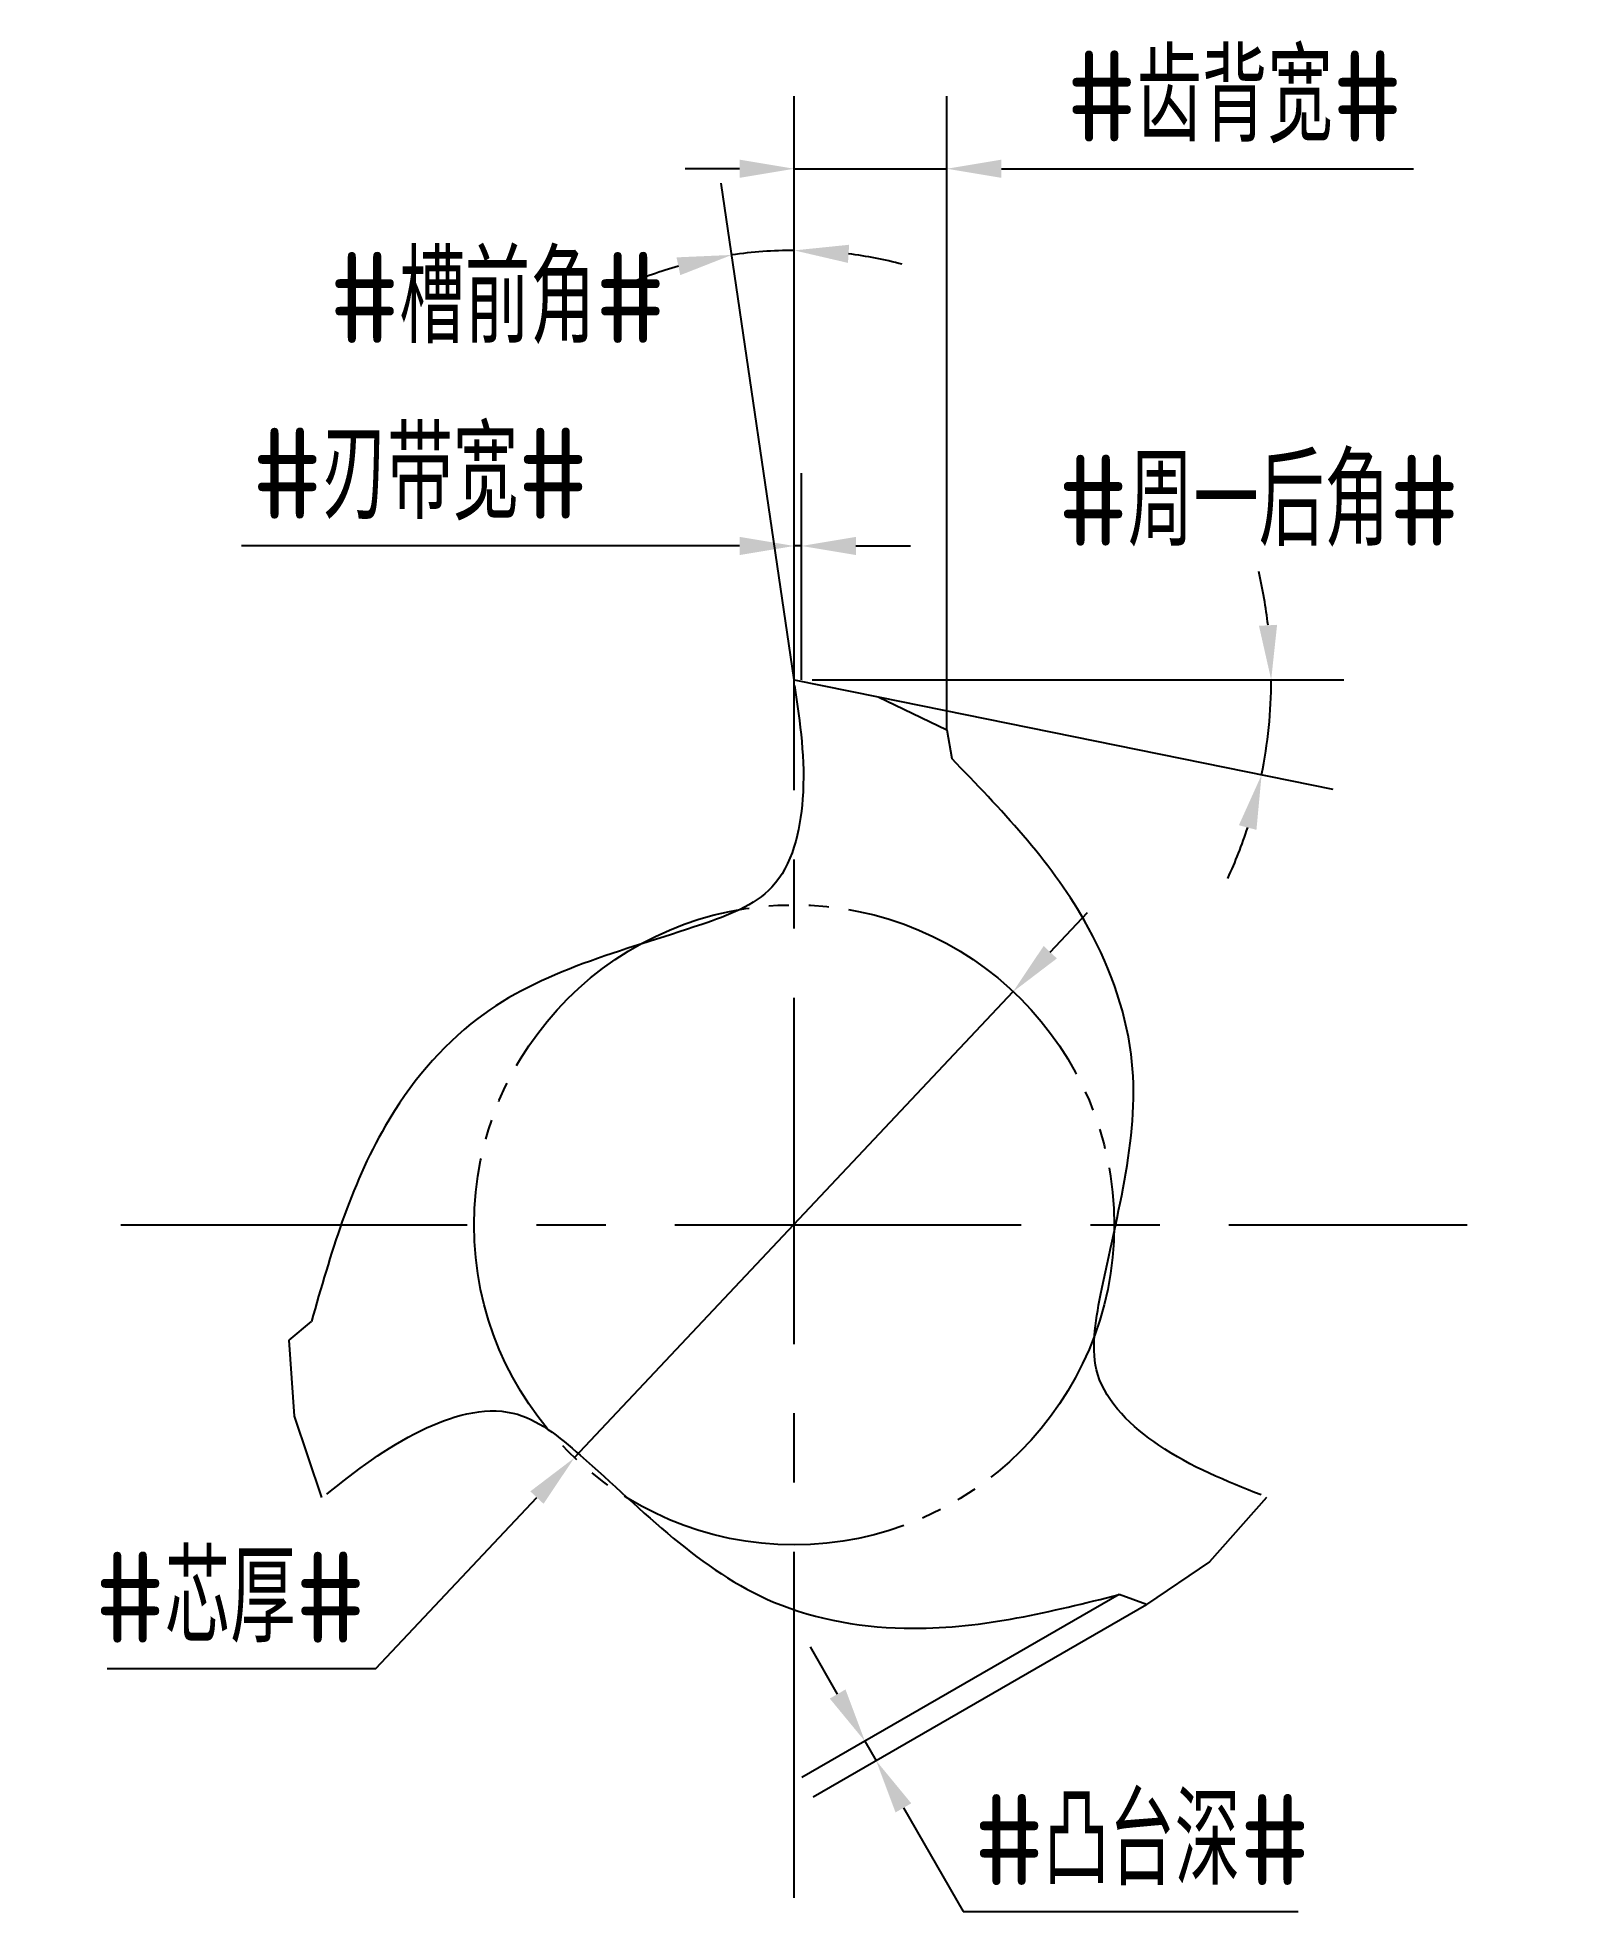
# Model space of a CAD drawing. Header units: millimetres. Extents: x -226.1 to -183.7, y 62.1 to 113.6.
import ezdxf

# ---------------------------------------------------------------- set-up
doc = ezdxf.new("R2010")
doc.units = ezdxf.units.MM
for name, pattern in [('ACAD_ISO04W100', [30, 24, -3, 0, -3]), ('CENTER', [50.8, 31.75, -6.35, 6.35, -6.35]), ('JIS_09_08', [10.75, 8, -0.55, 0.55, -0.55, 0.55, -0.55])]:
    doc.linetypes.add(name, pattern=pattern)
for name, color, linetype in [('中心线', 2, 'ACAD_ISO04W100'), ('标注', 7, 'Continuous'), ('虚线轮廓', 1, 'Continuous'), ('轮廓', 4, 'Continuous')]:
    doc.layers.add(name, color=color, linetype=linetype)
doc.styles.add('CFST0', font='gbenor.shx', dxfattribs={"bigfont": 'gbcbig.shx'})
doc.dimstyles.new('TYToolDesignC1-1', dxfattribs={"dimtxt": 2.5, "dimasz": 1.5, "dimexe": 2, "dimexo": 0, "dimtad": 1, "dimtoh": 1, "dimdec": 3, "dimdsep": 46, "dimtxsty": 'CFST0', "dimcen": 2.502, "dimclrd": 3, "dimclre": 3, "dimclrt": 3, "dimazin": 2, "dimtfac": 1, "dimtdec": 3, "dimtmove": 0, "dimatfit": 3, "dimfxl": 1, "dimarcsym": 0})

# ---------------------------------------------------------------- blocks, each defined once
blk = doc.blocks.new('*D7')
at = {"layer": 'Defpoints', "color": 0, "transparency": 16777216}
for p in [(-199.226, 87.377), (-211.292, 74.555)]:
    blk.add_point(p, dxfattribs=at)
at = {"layer": '标注', "color": 3, "lineweight": -2, "transparency": 16777216}
for p, q in [((-198.198, 88.47), (-197.17, 89.562)), ((-199.226, 87.377), (-211.292, 74.555)), ((-216.748, 68.758), (-212.32, 73.463)), ((-224.138, 68.758), (-216.748, 68.758))]:
    blk.add_line(p, q, dxfattribs=at)
at = {"layer": '标注', "color": 3, "transparency": 16777216}
for points in [[(-198.38, 88.641), (-198.016, 88.298), (-199.226, 87.377)], [(-212.502, 73.634), (-212.138, 73.292), (-211.292, 74.555)]]:
    blk.add_solid(points, dxfattribs=at)
at = {"layer": '标注', "color": 3, "transparency": 16777216, "insert": (-220.756, 70.715), "char_height": 2.5, "attachment_point": 5, "style": 'CFST0'}
blk.add_mtext('#芯厚#', dxfattribs=at)
blk = doc.blocks.new('*D5')
at = {"layer": 'Defpoints', "color": 0, "transparency": 16777216}
for p in [(-205.818, 107.766), (-205.244, 95.966), (-205.244, 95.966), (-205.244, 95.026), (-204.984, 94.196)]:
    blk.add_point(p, dxfattribs=at)
at = {"layer": '标注', "color": 3, "lineweight": -2, "transparency": 16777216}
for q in [(-207.252, 109.634), (-205.244, 109.78)]:
    blk.add_line((-205.244, 95.966), q, dxfattribs=at)
for start, end in [(90, 98.3566), (105.6362, 112.9159), (75.4407, 82.7203)]:
    blk.add_arc((-205.244, 95.966), 11.814, start, end, dxfattribs=at)
at = {"layer": '标注', "color": 3, "transparency": 16777216}
for points in [[(-203.763, 107.436), (-203.731, 107.935), (-205.244, 107.78)], [(-208.48, 107.588), (-208.376, 107.099), (-206.961, 107.655)]]:
    blk.add_solid(points, dxfattribs=at)
at = {"layer": '标注', "color": 3, "transparency": 16777216, "insert": (-213.405, 106.466), "char_height": 2.5, "attachment_point": 5, "style": 'CFST0'}
blk.add_mtext('#槽前角#', dxfattribs=at)
blk = doc.blocks.new('*D3')
at = {"layer": 'Defpoints', "color": 0, "transparency": 16777216}
for p in [(-205.244, 95.966), (-205.244, 95.966), (-204.744, 95.966), (-202.934, 95.496), (-192.239, 94.216)]:
    blk.add_point(p, dxfattribs=at)
at = {"layer": '标注', "color": 3, "lineweight": -2, "transparency": 16777216}
for p, q in [((-204.744, 95.966), (-190.121, 95.966)), ((-202.934, 95.496), (-190.425, 92.951))]:
    blk.add_line(p, q, dxfattribs=at)
for start, end in [(6.5529, 13.1057), (348.4994, 0), (335.3937, 341.9465)]:
    blk.add_arc((-205.244, 95.966), 13.123, start, end, dxfattribs=at)
at = {"layer": '标注', "color": 3, "transparency": 16777216}
for points in [[(-191.958, 97.478), (-192.457, 97.45), (-192.121, 95.966)], [(-193.009, 91.963), (-192.526, 91.836), (-192.385, 93.35)]]:
    blk.add_solid(points, dxfattribs=at)
at = {"layer": '标注', "color": 3, "transparency": 16777216, "insert": (-192.463, 100.886), "char_height": 2.5, "attachment_point": 5, "style": 'CFST0'}
blk.add_mtext('#周一后角#', dxfattribs=at)
blk = doc.blocks.new('*D4')
at = {"layer": 'Defpoints', "color": 0, "transparency": 16777216}
for p in [(-201.044, 110.026), (-205.244, 95.966), (-201.044, 94.586)]:
    blk.add_point(p, dxfattribs=at)
at = {"layer": '标注', "color": 3, "lineweight": -2, "transparency": 16777216}
for p, q in [((-205.244, 95.966), (-205.244, 112.026)), ((-201.044, 94.586), (-201.044, 112.026)), ((-206.744, 110.026), (-208.244, 110.026)), ((-205.244, 110.026), (-201.044, 110.026)), ((-199.544, 110.026), (-188.209, 110.026))]:
    blk.add_line(p, q, dxfattribs=at)
at = {"layer": '标注', "color": 3, "transparency": 16777216}
for points in [[(-206.744, 110.276), (-206.744, 109.776), (-205.244, 110.026)], [(-199.544, 110.276), (-199.544, 109.776), (-201.044, 110.026)]]:
    blk.add_solid(points, dxfattribs=at)
at = {"layer": '标注', "color": 3, "transparency": 16777216, "insert": (-193.127, 111.998), "char_height": 2.5, "attachment_point": 5, "style": 'CFST0'}
blk.add_mtext('#齿背宽#', dxfattribs=at)
blk = doc.blocks.new('*D6')
at = {"layer": 'Defpoints', "color": 0, "transparency": 16777216}
for p in [(-205.044, 99.647), (-205.244, 95.966), (-205.044, 95.966)]:
    blk.add_point(p, dxfattribs=at)
at = {"layer": '标注', "color": 3, "lineweight": -2, "transparency": 16777216}
for p, q in [((-205.244, 95.966), (-205.244, 101.647)), ((-205.044, 95.966), (-205.044, 101.647)), ((-206.744, 99.647), (-220.45, 99.647)), ((-205.044, 99.647), (-205.244, 99.647)), ((-203.544, 99.647), (-202.044, 99.647))]:
    blk.add_line(p, q, dxfattribs=at)
at = {"layer": '标注', "color": 3, "transparency": 16777216}
for points in [[(-206.744, 99.897), (-206.744, 99.397), (-205.244, 99.647)], [(-203.544, 99.897), (-203.544, 99.397), (-205.044, 99.647)]]:
    blk.add_solid(points, dxfattribs=at)
at = {"layer": '标注', "color": 3, "transparency": 16777216, "insert": (-215.533, 101.619), "char_height": 2.5, "attachment_point": 5, "style": 'CFST0'}
blk.add_mtext('#刃带宽#', dxfattribs=at)
blk = doc.blocks.new('*D8')
at = {"layer": 'Defpoints', "color": 0, "transparency": 16777216}
for p in [(-196.304, 70.796), (-195.554, 70.516), (-202.988, 66.224)]:
    blk.add_point(p, dxfattribs=at)
at = {"layer": '标注', "color": 3, "lineweight": -2, "transparency": 16777216}
for p, q in [((-196.304, 70.796), (-205.029, 65.759)), ((-195.554, 70.516), (-204.721, 65.224)), ((-204.047, 68.058), (-204.797, 69.357)), ((-203.297, 66.759), (-202.988, 66.224)), ((-202.238, 64.925), (-200.592, 62.073)), ((-200.592, 62.073), (-191.382, 62.073))]:
    blk.add_line(p, q, dxfattribs=at)
at = {"layer": '标注', "color": 3, "transparency": 16777216}
for points in [[(-203.831, 68.183), (-204.264, 67.933), (-203.297, 66.759)], [(-202.022, 65.05), (-202.455, 64.8), (-202.988, 66.224)]]:
    blk.add_solid(points, dxfattribs=at)
at = {"layer": '标注', "color": 3, "transparency": 16777216, "insert": (-195.675, 64.045), "char_height": 2.5, "attachment_point": 5, "style": 'CFST0'}
blk.add_mtext('#凸台深#', dxfattribs=at)

msp = doc.modelspace()

# ---------------------------------------------------------------- linework, layer by layer
at = {"layer": '中心线', "linetype": 'CENTER', "ltscale": 0.3}
for p, q in [((-205.244, 62.4484), (-205.244, 99.4845)), ((-223.762, 80.9665), (-186.7259, 80.9665))]:
    msp.add_line(p, q, dxfattribs=at)
at = {"layer": '虚线轮廓', "color": 7, "linetype": 'JIS_09_08'}
msp.add_circle((-205.244, 80.9665), 8.8047, dxfattribs=at)
at = {"layer": '轮廓', "linetype": 'Continuous'}
for p, q in [((-205.244, 95.9665), (-202.933, 95.4986)), ((-202.933, 95.4986), (-201.044, 94.5839)), ((-218.9846, 75.7018), (-219.137, 77.795)), ((-218.2343, 73.4665), (-218.9846, 75.7018)), ((-192.2536, 73.4665), (-193.8143, 71.6991)), ((-193.8143, 71.6991), (-195.5509, 70.5204))]:
    msp.add_line(p, q, dxfattribs=at)
at = {"layer": '轮廓'}
for p, q in [((-201.044, 94.5839), (-200.9051, 93.796)), ((-219.137, 77.795), (-218.5242, 78.3093)), ((-195.5509, 70.5204), (-196.3027, 70.7941))]:
    msp.add_line(p, q, dxfattribs=at)
for points in [[(-205.2312, 95.8071), (-205.0111, 92.6821), (-205.8588, 90.2581), (-207.786, 89.2329), (-213.9491, 86.6441), (-216.4919, 83.6862), (-218.5242, 78.3093)], [(-192.398, 73.5351), (-195.2143, 74.907), (-196.8897, 76.8531), (-196.814, 79.0347), (-195.9744, 85.6665), (-197.2647, 89.3475), (-200.9051, 93.796)], [(-218.1027, 73.5572), (-215.5064, 75.3103), (-212.9834, 75.7882), (-211.1319, 74.6317), (-205.8084, 70.5888), (-201.9754, 69.8656), (-196.3027, 70.7941)]]:
    msp.add_spline(points, degree=3, dxfattribs=at)

# ---------------------------------------------------------------- dimensions: what is measured, and where the dimension line sits
at = {"layer": '标注'}
for base, p2, text, picture, middle in [((-201.044, 110.0265), (-201.044, 94.5865), '#齿背宽#', '*D4', (-193.1267, 110.0265)), ((-205.044, 99.6473), (-205.044, 95.9665), '#刃带宽#', '*D6', (-215.5325, 99.6473))]:
    dim = msp.add_linear_dim(base=base, p1=(-205.244, 95.9665), p2=p2, text=text, dimstyle='TYToolDesignC1-1', dxfattribs=at)
    dim.commit()
    dim.dimension.update_dxf_attribs({"geometry": picture, "text_midpoint": middle, "dimtype": 160})
for base, line1, line2, text, picture, middle in [((-205.8181, 107.7665), ((-205.244, 95.9665), (-205.244, 95.0265)), ((-205.244, 95.9665), (-204.984, 94.1965)), '#槽前角#', '*D5', (-213.4049, 104.5086)), ((-192.2387, 94.2157), ((-205.244, 95.9665), (-202.934, 95.4965)), ((-205.244, 95.9665), (-204.744, 95.9665)), '#周一后角#', '*D3', (-192.4632, 98.942))]:
    dim = msp.add_angular_dim_2l(base=base, line1=line1, line2=line2, text=text, dimstyle='TYToolDesignC1-1', dxfattribs=at)
    dim.commit()
    dim.dimension.update_dxf_attribs({"geometry": picture, "text_midpoint": middle, "dimtype": 162})
dim = msp.add_diameter_dim_2p(p1=(-199.2258, 87.3775), p2=(-211.2922, 74.5555), text='#芯厚#', dimstyle='TYToolDesignC1-1', dxfattribs=at)
dim.commit()
dim.dimension.update_dxf_attribs({"geometry": '*D7', "text_midpoint": (-220.7557, 68.7576), "dimtype": 163})
dim = msp.add_linear_dim(base=(-202.9885, 66.2241), p1=(-196.304, 70.7965), p2=(-195.554, 70.5165), angle=300, text='#凸台深#', dimstyle='TYToolDesignC1-1', dxfattribs=at)
dim.commit()
dim.dimension.update_dxf_attribs({"geometry": '*D8', "text_midpoint": (-195.6747, 62.0733), "dimtype": 160})

doc.saveas('drawing.dxf')
